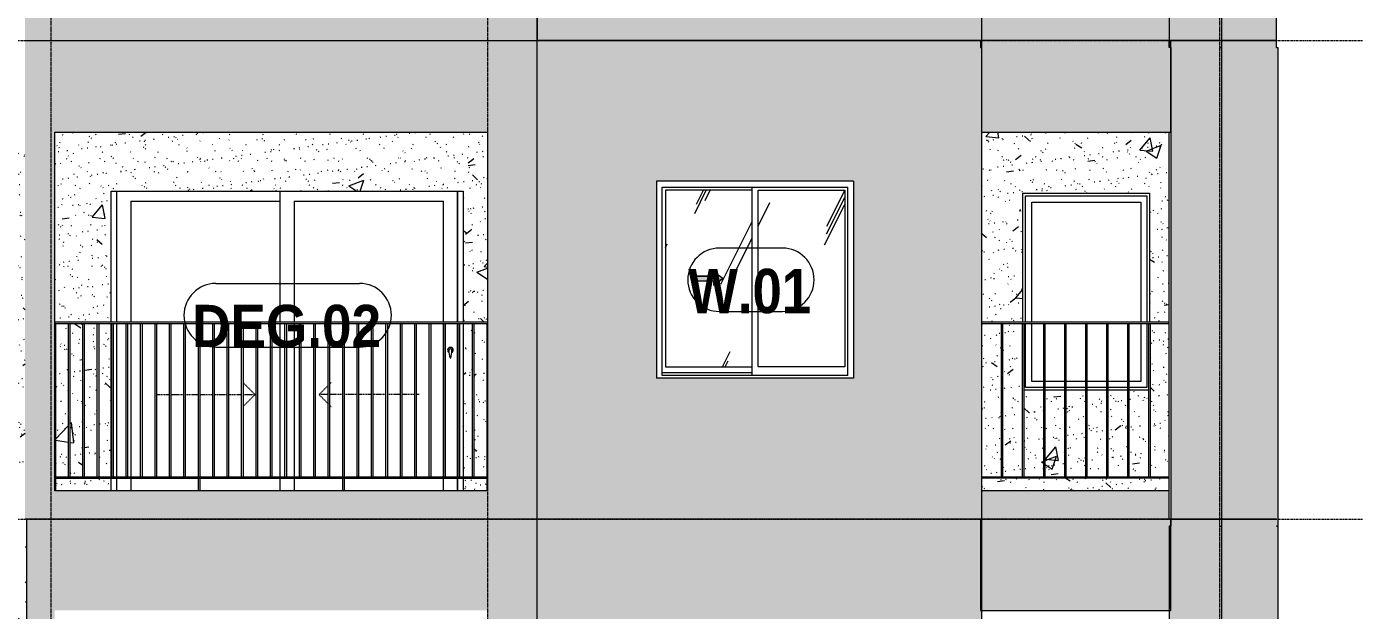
# Model space of a CAD drawing. Header units: millimetres. Extents: x 3451 to 201731, y -8641 to 35300.
# Drawn here: x 69762 to 79192, y 15150 to 19300 of the extents above; entities that cross this region are included whole.
import ezdxf

# ---------------------------------------------------------------- set-up
doc = ezdxf.new("R2010")
doc.units = ezdxf.units.MM
for name, pattern in [('1 NÉT CALL OUT', [6, 3, -3]), ('Centre', [31.75, 6.35, -4.7625, 15.875, -4.7625]), ('Dash', [6, 3, -3]), ('Grid Line', [22.225, 12.7, -3.175, 3.175, -3.175])]:
    doc.linetypes.add(name, pattern=pattern)
for name, color, linetype, lineweight in [('0-1', 7, 'Continuous', 5), ('A-DETL-GENF', 92, 'Continuous', 9), ('A-DETL-GENF-2', 92, '1 NÉT CALL OUT', 9), ('A-DOOR', 31, 'Continuous', 9), ('A-DOOR-FRAM', 31, 'Continuous', 9), ('A-DOOR-HDLN', 31, 'Dash', 18), ('A-DOOR-IDEN', 31, 'Continuous', 9), ('A-FLOR-HRAL', 11, 'Continuous', 9), ('A-FLOR-HRAL-1', 253, 'Continuous', 9), ('A-FLOR-LEVL-2', 51, 'Centre', 9), ('A-GLAZ', 151, 'Continuous', 9), ('A-GLAZ-1', 7, 'Continuous', 9), ('A-GLAZ-3', 7, '1 NÉT CALL OUT', 9), ('A-GLAZ-IDEN', 152, 'Continuous', 9), ('A-WALL', 113, 'Continuous', 9), ('A-WALL-PATT-2', 9, 'Continuous', 9), ('A-WALL-PATT-3', 111, 'Continuous', 5), ('A-WALL-PATT-4', 111, 'Continuous', 9), ('I-WALL', 2, 'Continuous', 9), ('I-WALL-1', 7, 'Continuous', 9), ('S-GRID-1', 1, 'Grid Line', 9)]:
    doc.layers.add(name, color=color, linetype=linetype, lineweight=lineweight)
doc.styles.add('Arial_B_1', font='arialbd.ttf', dxfattribs={"width": 0.9, "height": 300})
doc.styles.add('Arial_B_2', font='arialbd.ttf', dxfattribs={"width": 0.85, "height": 315})
pattern_1 = [(50, (49422.4, 14125), (1093.104, -95.634), [114.3, -1257.3]), (355, (49422.4, 14125), (-211.457, 1146.34), [91.44, -1005.84]), (100.451, (49513.5, 14117), (881.656, 1050.7), [97.14, -1068.54]), (46.184, (49422.4, 14429.8), (1626.475, -252.257), [171.45, -1885.95]), (96.636, (49558, 14408.8), (1424.42, 1484.565), [145.71, -1602.81]), (351.184, (49422.4, 14429.8), (1424.43, 1484.55), [137.16, -1508.76]), (21, (49574.8, 14353.6), (909.686, -613.59), [114.3, -1257.3]), (326, (49574.8, 14353.6), (370.812, 1105.13), [91.44, -1005.84]), (71.451, (49650.6, 14302.5), (1280.503, 491.528), [97.14, -1068.54]), (37.5, (49422.43, 14125), (18.5313, 507.3303), [50.292, -943.356, 50.292, -970.788, -1009.65]), (37.5, (49422.43, 14125), (18.5313, 507.3303), [-2014.728, 50.292, -959.358]), (7.5, (49422.43, 14125), (400.918, 601.084), [50.292, -531.876, 50.292, -920.496, -384.81]), (7.5, (49422.43, 14125), (400.918, 601.084), [-1552.956, 50.292, -334.518]), (327.5, (49082.58, 14125), (813.545, -34.3737), [50.292, -330.708, 50.292, -1138.428, -1577.34]), (327.5, (49082.58, 14125), (813.545, -34.3737), [-1569.72, 50.292, -1527.048]), (317.5, (48930.2, 14125), (888.775, 152.56), [50.292, -445.008, 50.292, -739.14, -1120.14]), (317.5, (48930.2, 14125), (888.775, 152.56), [-1284.732, 50.292, -1069.848])]
pattern_2 = [(37.5, (49422.43, 14125), (-4.79953, 146.8239), [5.029, -110.795, 5.029, -124.511, -123.825]), (37.5, (49422.43, 14125), (-4.79953, 146.8239), [-245.364, 5.029, -118.796]), (7.5, (49422.43, 14125), (134.8574, 215.0472), [5.029, -57.455, 5.029, -99.365, -40.005]), (7.5, (49422.43, 14125), (134.8574, 215.0472), [-166.878, 5.029, -34.976]), (327.5, (49328.7, 14125), (237.29776, 0.4316), [5.029, -33.071, 5.029, -132.131, -179.07]), (327.5, (49328.7, 14125), (237.29776, 0.4316), [-175.26, 5.029, -174.041]), (317.5, (49328.7, 14125), (229.067, 66.8792), [5.029, -14.021, 5.029, -84.887, -102.87]), (317.5, (49328.7, 14125), (229.067, 66.8792), [-108.966, 5.029, -97.841])]
pattern_3 = [(63.435, (51212.7, 14229.33), (-0.001, 1524.001), [532.46, -2875.3]), (63.435, (49688.7, 14229.33), (-0.001, 1524.001), [532.46, -2875.304]), (63.435, (51942.24, 14523.8), (-0.001, 1524.001), [532.46, -2875.3]), (63.435, (50418.24, 14523.8), (-0.001, 1524.001), [532.46, -2875.3]), (63.435, (51831.8, 14419.83), (-0.001, 1524.001), [532.46, -2875.3]), (63.435, (50307.8, 14419.83), (-0.001, 1524.001), [532.46, -2875.3]), (63.435, (51719.26, 15015.1), (-0.001, 1524.001), [258.8, -3148.965]), (63.435, (50195.26, 15015.1), (-0.001, 1524.001), [258.8, -3148.965]), (63.435, (51645.65, 14922.95), (-0.001, 1524.001), [532.46, -2875.3]), (63.435, (50121.65, 14922.95), (-0.001, 1524.001), [532.46, -2875.304]), (63.435, (51658.64, 14989.1), (-0.001, 1524.001), [532.46, -2875.3]), (63.435, (50134.64, 14989.1), (-0.001, 1524.001), [532.46, -2875.304]), (63.435, (51043.8, 14698.94), (-0.001, 1524.001), [532.46, -2875.3]), (63.435, (49519.8, 14698.94), (-0.001, 1524.001), [532.46, -2875.304]), (63.435, (51056.8, 14776.9), (-0.001, 1524.001), [532.46, -2875.3]), (63.435, (49532.8, 14776.9), (-0.001, 1524.001), [532.46, -2875.304]), (63.435, (51060.3, 14833.1), (-0.001, 1524.001), [532.46, -2875.3]), (63.435, (49536.3, 14833.1), (-0.001, 1524.001), [532.46, -2875.304])]

# ---------------------------------------------------------------- blocks, each defined once
blk = doc.blocks.new('NCV_TKTC_TANG 3 - 4_rvt-1-TKCS_MẶT CẮT C')
at = {"layer": 'A-WALL-PATT-2'}
h = blk.add_hatch(dxfattribs=at)
h.set_pattern_fill('FP_4', color=256, style=0, pattern_type=2)
h.set_pattern_definition(pattern_1)
h.paths.add_polyline_path([(69761.9, 12350), (69761.9, 12550), (69759, 12550), (69759, 12690), (68644, 12690), (68644, 12594), (69751.9, 12594), (69751.9, 12350)])
h.paths.add_polyline_path([(69431.5, 12700), (69534, 12700), (69534, 13315), (69431.5, 13315), (69431.5, 12700.1)])
h.paths.add_polyline_path([(69084, 12700), (69084, 13315), (68981.5, 13315), (68981.5, 12700), (69024.5, 12700)])
h.paths.add_polyline_path([(69421.5, 12700), (69421.5, 13315), (69319, 13315), (69319, 12700)])
h.paths.add_polyline_path([(68971.5, 12700), (68971.5, 13315), (68869, 13315), (68869, 12700)])
h.paths.add_polyline_path([(69309, 12700), (69309, 13315), (69206.5, 13315), (69206.5, 12700)])
h.paths.add_polyline_path([(69758, 12700), (69759, 12700), (69759, 13790), (69656.5, 13790), (69656.5, 12700)])
h.paths.add_polyline_path([(69544, 12700), (69646.5, 12700), (69646.5, 13790), (69637, 13790), (69637, 13315), (69544, 13315), (69544, 12945.8)])
h.paths.add_polyline_path([(69196.5, 12700), (69196.5, 13315), (69094, 13315), (69094, 12700)])
h.paths.add_polyline_path([(68859, 12700), (68859, 13315), (68756.5, 13315), (68756.5, 12700)])
h.paths.add_polyline_path([(68746.5, 12700), (68746.5, 13315), (68737, 13315), (68737, 13790), (68644, 13790), (68644, 12700)])
h.paths.add_polyline_path([(68634.9, 13790), (68639, 13790), (68639, 13800), (68737, 13800), (68737, 14715), (69637, 14715), (69637, 13800), (69761.9, 13800), (69761.9, 15600), (69751.9, 15600), (69751.9, 15150), (68634.9, 15150), (68634.9, 14800)])
h = blk.add_hatch(dxfattribs=at)
h.set_pattern_fill('FP_5', color=256, style=0, pattern_type=2)
h.set_pattern_definition(pattern_2)
h.paths.add_polyline_path([(69761.9, 12350), (69761.9, 12550), (69759, 12550), (69759, 12690), (68644, 12690), (68644, 12594), (69751.9, 12594), (69751.9, 12350)])
h.paths.add_polyline_path([(69431.5, 12700), (69534, 12700), (69534, 13315), (69431.5, 13315), (69431.5, 12700.1)])
h.paths.add_polyline_path([(69084, 12700), (69084, 13315), (68981.5, 13315), (68981.5, 12700), (69024.5, 12700)])
h.paths.add_polyline_path([(69421.5, 12700), (69421.5, 13315), (69319, 13315), (69319, 12700)])
h.paths.add_polyline_path([(68971.5, 12700), (68971.5, 13315), (68869, 13315), (68869, 12700)])
h.paths.add_polyline_path([(69309, 12700), (69309, 13315), (69206.5, 13315), (69206.5, 12700)])
h.paths.add_polyline_path([(69758, 12700), (69759, 12700), (69759, 13790), (69656.5, 13790), (69656.5, 12700)])
h.paths.add_polyline_path([(69544, 12700), (69646.5, 12700), (69646.5, 13790), (69637, 13790), (69637, 13315), (69544, 13315), (69544, 12945.8)])
h.paths.add_polyline_path([(69196.5, 12700), (69196.5, 13315), (69094, 13315), (69094, 12700)])
h.paths.add_polyline_path([(68859, 12700), (68859, 13315), (68756.5, 13315), (68756.5, 12700)])
h.paths.add_polyline_path([(68746.5, 12700), (68746.5, 13315), (68737, 13315), (68737, 13790), (68644, 13790), (68644, 12700)])
h.paths.add_polyline_path([(68634.9, 13790), (68639, 13790), (68639, 13800), (68737, 13800), (68737, 14715), (69637, 14715), (69637, 13800), (69761.9, 13800), (69761.9, 15600), (69751.9, 15600), (69751.9, 15150), (68634.9, 15150), (68634.9, 14800)])
at = {"layer": 'I-WALL-1'}
blk.add_line((69761.9, 15600), (69751.9, 15600), dxfattribs=at)
blk = doc.blocks.new('M_Fixed - 900 x 1400-V13-TKCS_MẶT CẮT C')
at = {"layer": 'A-GLAZ-1'}
for p, q in [((76855.9, 7896), (77717.9, 7896)), ((76855.9, 7000), (76855.9, 7896)), ((76899.9, 7852), (77673.9, 7852)), ((76899.9, 7000), (76899.9, 7852)), ((77673.9, 7852), (77673.9, 7000)), ((77717.9, 7896), (77717.9, 7000)), ((76855.9, 6534), (76855.9, 6990)), ((76899.9, 6578), (76899.9, 6990)), ((77673.9, 6990), (77673.9, 6578)), ((77717.9, 6990), (77717.9, 6534)), ((76985.1, 6534), (76855.9, 6534)), ((76985.1, 6578), (76899.9, 6578)), ((77134.7, 6578), (76995.1, 6578)), ((77134.7, 6534), (76995.1, 6534)), ((77284.2, 6578), (77144.7, 6578)), ((77284.2, 6534), (77144.7, 6534)), ((77433.8, 6578), (77294.2, 6578)), ((77433.8, 6534), (77294.2, 6534)), ((77583.3, 6578), (77443.8, 6578)), ((77583.3, 6534), (77443.8, 6534)), ((77673.9, 6578), (77593.3, 6578)), ((77717.9, 6534), (77593.3, 6534))]:
    blk.add_line(p, q, dxfattribs=at)
blk = doc.blocks.new('Railing - 10mm-901206-TKCS_MẶT CẮT C')
at = {"layer": 'A-FLOR-HRAL-1'}
for p, q in [((68746.5, 5900), (68746.5, 6990)), ((68756.5, 5900), (68756.5, 6990))]:
    blk.add_line(p, q, dxfattribs=at)
blk = doc.blocks.new('Railing - Railing-951903-TKCS_MẶT CẮT C')
at = {"layer": 'A-FLOR-HRAL-1'}
for p, q in [((76546.9, 16100), (77876.9, 16100)), ((77876.9, 16090), (76546.9, 16090))]:
    blk.add_line(p, q, dxfattribs=at)
for p in [(7939.6, 10200), (8089.1, 10200), (8238.7, 10200), (8388.2, 10200), (8537.7, 10200), (8687.3, 10200), (8836.8, 10200), (8986.4, 10200)]:
    blk.add_blockref('Railing - 10mm-901206-TKCS_MẶT CẮT C', p)
blk = doc.blocks.new('Top Rail Type - Top Rail_Internal_-951904-TKCS_MẶT CẮT C')
at = {"layer": 'A-FLOR-HRAL-1'}
for p, q in [((77876.9, 17200), (76546.9, 17200)), ((76546.9, 17190), (77876.9, 17190))]:
    blk.add_line(p, q, dxfattribs=at)
blk = doc.blocks.new('NCV_TKTC_TANG 5_rvt-1-TKCS_MẶT CẮT C')
at = {"layer": 'A-WALL-PATT-2'}
h = blk.add_hatch(dxfattribs=at)
h.set_pattern_fill('FP_4', color=256, style=0, pattern_type=2)
h.set_pattern_definition(pattern_1)
h.paths.add_polyline_path([(69761.9, 15750), (69761.9, 15800), (69751.9, 15799.4), (69751.9, 15750)])
h.paths.add_polyline_path([(68867.6, 15994), (69751.9, 15994), (69751.9, 16090), (68644, 16090), (68644, 15994)])
h.paths.add_polyline_path([(69196.5, 16100), (69196.5, 16715), (69094, 16715), (69094, 16100)])
h.paths.add_polyline_path([(69206.5, 16100), (69309, 16100), (69309, 16715), (69206.5, 16715), (69206.5, 16299.3)])
h.paths.add_polyline_path([(69319, 16100), (69421.5, 16100), (69421.5, 16715), (69319, 16715), (69319, 16199.7)])
h.paths.add_polyline_path([(69431.5, 16100), (69534, 16100), (69534, 16715), (69431.5, 16715), (69431.5, 16100.1)])
h.paths.add_polyline_path([(68971.5, 16100), (68971.5, 16715), (68869, 16715), (68869, 16100)])
h.paths.add_polyline_path([(68859, 16100), (68859, 16715), (68756.5, 16715), (68756.5, 16100)])
h.paths.add_polyline_path([(68746.5, 16100), (68746.5, 16715), (68737, 16715), (68737, 17190), (68644, 17190), (68644, 16100)])
h.paths.add_polyline_path([(68994.8, 16100), (69084, 16100), (69084, 16715), (68981.5, 16715), (68981.5, 16100)])
h.paths.add_polyline_path([(69751.9, 16100), (69751.9, 17190), (69656.5, 17190), (69656.5, 16100)])
h.paths.add_polyline_path([(69646.5, 16100), (69646.5, 17190), (69637, 17190), (69637, 16715), (69544, 16715), (69544, 16100)])
h.paths.add_polyline_path([(68639, 17190), (68639, 17200), (68737, 17200), (68737, 18115), (69637, 18115), (69637, 17200), (69751.9, 17200), (69751.9, 18550), (68634.9, 18550), (68634.9, 17190)])
h = blk.add_hatch(dxfattribs=at)
h.set_pattern_fill('FP_5', color=256, style=0, pattern_type=2)
h.set_pattern_definition(pattern_2)
h.paths.add_polyline_path([(69761.9, 15750), (69761.9, 15800), (69751.9, 15799.4), (69751.9, 15750)])
h.paths.add_polyline_path([(68867.6, 15994), (69751.9, 15994), (69751.9, 16090), (68644, 16090), (68644, 15994)])
h.paths.add_polyline_path([(69196.5, 16100), (69196.5, 16715), (69094, 16715), (69094, 16100)])
h.paths.add_polyline_path([(69206.5, 16100), (69309, 16100), (69309, 16715), (69206.5, 16715), (69206.5, 16299.3)])
h.paths.add_polyline_path([(69319, 16100), (69421.5, 16100), (69421.5, 16715), (69319, 16715), (69319, 16199.7)])
h.paths.add_polyline_path([(69431.5, 16100), (69534, 16100), (69534, 16715), (69431.5, 16715), (69431.5, 16100.1)])
h.paths.add_polyline_path([(68971.5, 16100), (68971.5, 16715), (68869, 16715), (68869, 16100)])
h.paths.add_polyline_path([(68859, 16100), (68859, 16715), (68756.5, 16715), (68756.5, 16100)])
h.paths.add_polyline_path([(68746.5, 16100), (68746.5, 16715), (68737, 16715), (68737, 17190), (68644, 17190), (68644, 16100)])
h.paths.add_polyline_path([(68994.8, 16100), (69084, 16100), (69084, 16715), (68981.5, 16715), (68981.5, 16100)])
h.paths.add_polyline_path([(69751.9, 16100), (69751.9, 17190), (69656.5, 17190), (69656.5, 16100)])
h.paths.add_polyline_path([(69646.5, 16100), (69646.5, 17190), (69637, 17190), (69637, 16715), (69544, 16715), (69544, 16100)])
h.paths.add_polyline_path([(68639, 17190), (68639, 17200), (68737, 17200), (68737, 18115), (69637, 18115), (69637, 17200), (69751.9, 17200), (69751.9, 18550), (68634.9, 18550), (68634.9, 17190)])
h = blk.add_hatch(dxfattribs=at)
h.set_pattern_fill('FP_4', color=256, style=0, pattern_type=2)
h.set_pattern_definition(pattern_1)
h.paths.add_polyline_path([(70361.9, 16000), (70361.9, 16090), (69966.9, 16090), (69966.9, 16000), (70310.7, 16000)])
h.paths.add_polyline_path([(73031.9, 16000), (73031.9, 16090), (72861.9, 16090), (72861.9, 16000), (72883, 16000)])
h.paths.add_polyline_path([(73031.9, 16100), (73031.9, 17190), (72939.4, 17190), (72939.4, 16100)])
h.paths.add_polyline_path([(70274.4, 16100), (70361.9, 16100), (70361.9, 17190), (70274.4, 17190), (70274.4, 16312.5)])
h.paths.add_polyline_path([(72883, 16100), (72929.4, 16100), (72929.4, 17190), (72861.9, 17190), (72861.9, 16100)])
h.paths.add_polyline_path([(70069.4, 16100), (70161.9, 16100), (70161.9, 17190), (70069.4, 17190), (70069.4, 16107.5)])
h.paths.add_polyline_path([(70264.4, 16100), (70264.4, 17190), (70171.9, 17190), (70171.9, 16100)])
h.paths.add_polyline_path([(69966.9, 16100), (70059.4, 16100), (70059.4, 17190), (69966.9, 17190), (69966.9, 16542.9)])
h.paths.add_polyline_path([(69961.9, 17200), (70361.9, 17200), (70361.9, 18130), (72861.9, 18130), (72861.9, 17200), (73035.3, 17200), (73035.3, 18550), (69961.9, 18550), (69961.9, 17741.9)])
h = blk.add_hatch(dxfattribs=at)
h.set_pattern_fill('FP_5', color=256, style=0, pattern_type=2)
h.set_pattern_definition(pattern_2)
h.paths.add_polyline_path([(70361.9, 16000), (70361.9, 16090), (69966.9, 16090), (69966.9, 16000), (70310.7, 16000)])
h.paths.add_polyline_path([(73031.9, 16000), (73031.9, 16090), (72861.9, 16090), (72861.9, 16000), (72883, 16000)])
h.paths.add_polyline_path([(73031.9, 16100), (73031.9, 17190), (72939.4, 17190), (72939.4, 16100)])
h.paths.add_polyline_path([(70274.4, 16100), (70361.9, 16100), (70361.9, 17190), (70274.4, 17190), (70274.4, 16312.5)])
h.paths.add_polyline_path([(72883, 16100), (72929.4, 16100), (72929.4, 17190), (72861.9, 17190), (72861.9, 16100)])
h.paths.add_polyline_path([(70069.4, 16100), (70161.9, 16100), (70161.9, 17190), (70069.4, 17190), (70069.4, 16107.5)])
h.paths.add_polyline_path([(70264.4, 16100), (70264.4, 17190), (70171.9, 17190), (70171.9, 16100)])
h.paths.add_polyline_path([(69966.9, 16100), (70059.4, 16100), (70059.4, 17190), (69966.9, 17190), (69966.9, 16542.9)])
h.paths.add_polyline_path([(69961.9, 17200), (70361.9, 17200), (70361.9, 18130), (72861.9, 18130), (72861.9, 17200), (73035.3, 17200), (73035.3, 18550), (69961.9, 18550), (69961.9, 17741.9)])
h = blk.add_hatch(dxfattribs=at)
h.set_pattern_fill('FP_4', color=256, style=0, pattern_type=2)
h.set_pattern_definition(pattern_1)
h.paths.add_polyline_path([(77696.6, 16000), (77876.9, 16001), (77876.9, 16090), (76546.9, 16090), (76546.9, 16000), (76741.5, 16000)])
h.paths.add_polyline_path([(77134.7, 16100), (77134.7, 16715), (76995.1, 16715), (76995.1, 16100)])
h.paths.add_polyline_path([(77144.7, 16100), (77284.2, 16100), (77284.2, 16715), (77144.7, 16715), (77144.7, 16459)])
h.paths.add_polyline_path([(77294.2, 16100), (77433.8, 16100), (77433.8, 16715), (77294.2, 16715), (77294.2, 16334.7)])
h.paths.add_polyline_path([(77443.8, 16100), (77583.3, 16100), (77583.3, 16715), (77443.8, 16715), (77443.8, 16210.3)])
h.paths.add_polyline_path([(76985.1, 16100), (76985.1, 16715), (76845.6, 16715), (76845.6, 16100)])
h.paths.add_polyline_path([(77593.3, 16100), (77732.9, 16100), (77732.9, 16715), (77593.3, 16715), (77593.3, 16542.9)])
h.paths.add_polyline_path([(77742.9, 16100), (77876.9, 16100), (77876.9, 17190), (77742.9, 17190), (77742.9, 16542.9)])
h.paths.add_polyline_path([(76835.6, 16100), (76835.6, 17190), (76696.1, 17190), (76696.1, 16100), (76741.5, 16100)])
h.paths.add_polyline_path([(76578.9, 16100), (76686.1, 16100), (76686.1, 17190), (76546.9, 17190), (76546.9, 16100)])
h.paths.add_polyline_path([(76836.9, 17200), (76836.9, 18115), (77736.9, 18115), (77736.9, 17200), (77876.9, 17200), (77876.9, 18550), (76546.9, 18550), (76546.9, 17200), (76741.5, 17200)])
h = blk.add_hatch(dxfattribs=at)
h.set_pattern_fill('FP_5', color=256, style=0, pattern_type=2)
h.set_pattern_definition(pattern_2)
h.paths.add_polyline_path([(77696.6, 16000), (77876.9, 16001), (77876.9, 16090), (76546.9, 16090), (76546.9, 16000), (76741.5, 16000)])
h.paths.add_polyline_path([(77134.7, 16100), (77134.7, 16715), (76995.1, 16715), (76995.1, 16100)])
h.paths.add_polyline_path([(77144.7, 16100), (77284.2, 16100), (77284.2, 16715), (77144.7, 16715), (77144.7, 16459)])
h.paths.add_polyline_path([(77294.2, 16100), (77433.8, 16100), (77433.8, 16715), (77294.2, 16715), (77294.2, 16334.7)])
h.paths.add_polyline_path([(77443.8, 16100), (77583.3, 16100), (77583.3, 16715), (77443.8, 16715), (77443.8, 16210.3)])
h.paths.add_polyline_path([(76985.1, 16100), (76985.1, 16715), (76845.6, 16715), (76845.6, 16100)])
h.paths.add_polyline_path([(77593.3, 16100), (77732.9, 16100), (77732.9, 16715), (77593.3, 16715), (77593.3, 16542.9)])
h.paths.add_polyline_path([(77742.9, 16100), (77876.9, 16100), (77876.9, 17190), (77742.9, 17190), (77742.9, 16542.9)])
h.paths.add_polyline_path([(76835.6, 16100), (76835.6, 17190), (76696.1, 17190), (76696.1, 16100), (76741.5, 16100)])
h.paths.add_polyline_path([(76578.9, 16100), (76686.1, 16100), (76686.1, 17190), (76546.9, 17190), (76546.9, 16100)])
h.paths.add_polyline_path([(76836.9, 17200), (76836.9, 18115), (77736.9, 18115), (77736.9, 17200), (77876.9, 17200), (77876.9, 18550), (76546.9, 18550), (76546.9, 17200), (76741.5, 17200)])
at = {"layer": 'I-WALL-1'}
for p, q in [((70361.9, 17200), (70361.9, 18130)), ((70361.9, 18130), (72861.9, 18130)), ((72861.9, 18130), (72861.9, 17200)), ((76836.9, 17200), (76836.9, 18115)), ((76836.9, 18115), (77736.9, 18115)), ((77736.9, 18115), (77736.9, 17200)), ((70361.9, 16100), (70361.9, 17190)), ((72861.9, 17190), (72861.9, 16100)), ((76985.1, 16715), (76845.6, 16715)), ((77134.7, 16715), (76995.1, 16715)), ((77284.2, 16715), (77144.7, 16715)), ((77433.8, 16715), (77294.2, 16715)), ((77583.3, 16715), (77443.8, 16715)), ((77732.9, 16715), (77593.3, 16715)), ((70361.9, 16000), (70361.9, 16090)), ((72861.9, 16090), (72861.9, 16000))]:
    blk.add_line(p, q, dxfattribs=at)
at = {"layer": 'A-FLOR-HRAL'}
for name in ['Top Rail Type - Top Rail_Internal_-951904-TKCS_MẶT CẮT C', 'Railing - Railing-951903-TKCS_MẶT CẮT C']:
    blk.add_blockref(name, (0, 0), dxfattribs=at)
at = {"layer": 'A-GLAZ'}
blk.add_blockref('M_Fixed - 900 x 1400-V13-TKCS_MẶT CẮT C', (0, 10200), dxfattribs=at)
blk = doc.blocks.new('1_FAMILY RVT - W01-WxH 1400x1400xmm-V166-TKCS_MẶT CẮT C')
at = {"layer": 'A-DETL-GENF-2'}
blk.add_hatch(color=256, dxfattribs=at).paths.add_polyline_path([(74639.8, 17462.1), (74707.5, 17509.5), (74639.8, 17557), (74639.8, 17526.5), (74504.3, 17526.5), (74504.3, 17492.6), (74639.8, 17492.6)])
at = {"layer": 'A-GLAZ'}
h = blk.add_hatch(dxfattribs=at)
h.set_pattern_fill('FP_2', color=256, style=0, pattern_type=2)
h.set_pattern_definition(pattern_3)
h.paths.add_polyline_path([(74913.1, 16882.6), (74913.1, 18136.5), (74298.8, 18136.5), (74298.8, 16882.6)])
h.paths.add_polyline_path([(74639.8, 17462.1), (74639.8, 17492.6), (74504.3, 17492.6), (74504.3, 17526.5), (74639.8, 17526.5), (74639.8, 17557), (74707.5, 17509.5), (74683.4, 17492.6)])
h = blk.add_hatch(dxfattribs=at)
h.set_pattern_fill('FP_2', color=256, style=0, pattern_type=2)
h.set_pattern_definition(pattern_3)
h.paths.add_polyline_path([(75571.8, 16882.6), (75571.8, 18136.5), (74957.5, 18136.5), (74957.5, 16882.6), (75455.3, 16882.6)])
at = {"layer": 'A-DETL-GENF'}
for p, q in [((74639.8, 17557), (74639.8, 17526.5)), ((74707.5, 17509.5), (74639.8, 17557)), ((74707.5, 17509.5), (74639.8, 17557)), ((74639.8, 17557), (74639.8, 17526.5)), ((74504.3, 17526.5), (74504.3, 17492.6)), ((74504.3, 17526.5), (74639.8, 17526.5)), ((74639.8, 17526.5), (74504.3, 17526.5)), ((74504.3, 17526.5), (74504.3, 17492.6)), ((74504.3, 17492.6), (74639.8, 17492.6)), ((74504.3, 17492.6), (74639.8, 17492.6)), ((74707.5, 17509.5), (74639.8, 17462.1)), ((74639.8, 17462.1), (74707.5, 17509.5)), ((74639.8, 17492.6), (74639.8, 17462.1)), ((74639.8, 17492.6), (74639.8, 17462.1))]:
    blk.add_line(p, q, dxfattribs=at)
at = {"layer": 'A-GLAZ'}
for p, q in [((75635.3, 18200), (74235.3, 18200)), ((74235.3, 18200), (74235.3, 16800)), ((75635.3, 18200), (75635.3, 16800)), ((74276.2, 18159.1), (75594.4, 18159.1)), ((74276.2, 16819), (74276.2, 18159.1)), ((74298.8, 18136.5), (74298.8, 16882.6)), ((74913.1, 18136.5), (74298.8, 18136.5)), ((74913.1, 18159.1), (74913.1, 16819)), ((74957.5, 16882.6), (74957.5, 18136.5)), ((74957.5, 18136.5), (75571.8, 18136.5)), ((75571.8, 18136.5), (75571.8, 16882.6)), ((75594.4, 16819), (75594.4, 18159.1)), ((74298.8, 16882.6), (74913.1, 16882.6)), ((75571.8, 16882.6), (74957.5, 16882.6)), ((75635.3, 16800), (74235.3, 16800)), ((74913.1, 16838.1), (74276.2, 16838.1)), ((74913.1, 16838.1), (74276.2, 16838.1)), ((75594.4, 16819), (74276.2, 16819))]:
    blk.add_line(p, q, dxfattribs=at)
blk = doc.blocks.new('Railing - 10mm-1251313-TKCS_MẶT CẮT C')
at = {"layer": 'A-FLOR-HRAL'}
for p, q in [((61811, 5900), (61811, 6990)), ((61821, 6990), (61821, 5900))]:
    blk.add_line(p, q, dxfattribs=at)
blk = doc.blocks.new('Railing - 50 x 10mm-1251315-TKCS_MẶT CẮT C')
at = {"layer": 'A-FLOR-HRAL'}
for p, q in [((62758.1, 6990), (62748.1, 6990)), ((62748.1, 5800), (62748.1, 6990)), ((62758.1, 6990), (62758.1, 5800))]:
    blk.add_line(p, q, dxfattribs=at)
blk = doc.blocks.new('Railing - 50 x 10mm-1251311-TKCS_MẶT CẮT C')
at = {"layer": 'A-FLOR-HRAL'}
for q in [(61711.9, 6990), (61716.9, 5800)]:
    blk.add_line((61716.9, 6990), q, dxfattribs=at)
blk = doc.blocks.new('Railing - 50 x 10mm-V184-TKCS_MẶT CẮT C')
at = {"layer": 'A-FLOR-HRAL'}
for p in [(73035.3, 17190), (73031.9, 15999.8)]:
    blk.add_line(p, (73031.9, 17190), dxfattribs=at)
blk = doc.blocks.new('Railing - Railing-3368808-TKCS_MẶT CẮT C')
at = {"layer": 'A-FLOR-HRAL'}
for p, q in [((69961.9, 16100), (73035.3, 16100)), ((69961.9, 16090), (73035.3, 16090))]:
    blk.add_line(p, q, dxfattribs=at)
for name, p in [('Railing - 50 x 10mm-1251311-TKCS_MẶT CẮT C', (8250, 10200)), ('Railing - 10mm-1251313-TKCS_MẶT CẮT C', (8248.4, 10200)), ('Railing - 10mm-1251313-TKCS_MẶT CẮT C', (8350.9, 10200)), ('Railing - 10mm-1251313-TKCS_MẶT CẮT C', (8453.4, 10200)), ('Railing - 10mm-1251313-TKCS_MẶT CẮT C', (8555.9, 10200)), ('Railing - 10mm-1251313-TKCS_MẶT CẮT C', (8658.4, 10200)), ('Railing - 10mm-1251313-TKCS_MẶT CẮT C', (8760.9, 10200)), ('Railing - 10mm-1251313-TKCS_MẶT CẮT C', (8863.4, 10200)), ('Railing - 10mm-1251313-TKCS_MẶT CẮT C', (8965.9, 10200)), ('Railing - 10mm-1251313-TKCS_MẶT CẮT C', (9068.4, 10200)), ('Railing - 50 x 10mm-1251315-TKCS_MẶT CẮT C', (8233.9, 10200)), ('Railing - 10mm-1251313-TKCS_MẶT CẮT C', (9273.4, 10200)), ('Railing - 10mm-1251313-TKCS_MẶT CẮT C', (9375.9, 10200)), ('Railing - 10mm-1251313-TKCS_MẶT CẮT C', (9478.4, 10200)), ('Railing - 10mm-1251313-TKCS_MẶT CẮT C', (9580.9, 10200)), ('Railing - 10mm-1251313-TKCS_MẶT CẮT C', (9683.4, 10200)), ('Railing - 10mm-1251313-TKCS_MẶT CẮT C', (9785.9, 10200)), ('Railing - 10mm-1251313-TKCS_MẶT CẮT C', (9888.4, 10200)), ('Railing - 10mm-1251313-TKCS_MẶT CẮT C', (9990.9, 10200)), ('Railing - 10mm-1251313-TKCS_MẶT CẮT C', (10093.4, 10200)), ('Railing - 50 x 10mm-1251315-TKCS_MẶT CẮT C', (9258.8, 10200)), ('Railing - 10mm-1251313-TKCS_MẶT CẮT C', (10298.4, 10200)), ('Railing - 10mm-1251313-TKCS_MẶT CẮT C', (10400.9, 10200)), ('Railing - 10mm-1251313-TKCS_MẶT CẮT C', (10503.3, 10200)), ('Railing - 10mm-1251313-TKCS_MẶT CẮT C', (10605.8, 10200)), ('Railing - 10mm-1251313-TKCS_MẶT CẮT C', (10708.3, 10200)), ('Railing - 10mm-1251313-TKCS_MẶT CẮT C', (10810.8, 10200)), ('Railing - 10mm-1251313-TKCS_MẶT CẮT C', (10913.3, 10200)), ('Railing - 10mm-1251313-TKCS_MẶT CẮT C', (11015.8, 10200)), ('Railing - 10mm-1251313-TKCS_MẶT CẮT C', (11118.3, 10200)), ('Railing - 50 x 10mm-V184-TKCS_MẶT CẮT C', (0, 0))]:
    blk.add_blockref(name, p)
blk = doc.blocks.new('Top Rail Type - Top Rail_Internal_-3368809-TKCS_MẶT CẮT C')
at = {"layer": 'A-FLOR-HRAL'}
for p, q in [((73035.3, 17200), (69961.9, 17200)), ((69961.9, 17190), (73035.3, 17190))]:
    blk.add_line(p, q, dxfattribs=at)
blk = doc.blocks.new('DEG_02-DEG_03 - DEG_02-2500x2400mm-CỬA ĐI 02 CÁNH TRƯỢT-V185-TKCS_MẶT CẮT C')
at = {"layer": 'A-DOOR'}
for p, q in [((71561.9, 17200), (71561.9, 18130)), ((72821.9, 18130), (72821.9, 17200)), ((70501.9, 18060), (70501.9, 17200)), ((70501.9, 18060), (71561.9, 18060)), ((71661.9, 18060), (71661.9, 17200)), ((71661.9, 18060), (72721.9, 18060)), ((72721.9, 17200), (72721.9, 18060)), ((70501.9, 17190), (70501.9, 16100)), ((71561.9, 16100), (71561.9, 17190)), ((71661.9, 17190), (71661.9, 16100)), ((72721.9, 16100), (72721.9, 17190)), ((72821.9, 17190), (72821.9, 16100)), ((70501.9, 16090), (70501.9, 16000)), ((71561.9, 16000), (71561.9, 16090)), ((71661.9, 16090), (71661.9, 16000)), ((72721.9, 16000), (72721.9, 16090)), ((72821.9, 16090), (72821.9, 16000))]:
    blk.add_line(p, q, dxfattribs=at)
at = {"layer": 'A-DOOR', "flags": 128}
blk.add_lwpolyline([(72773.4, 17008.7), (72773.4, 17008.7), (72773.4, 17008.7), (72773.4, 17008.7), (72773.4, 17008.7), (72773.3, 17008.7), (72773.3, 17008.7), (72773.3, 17008.7), (72773.3, 17008.7), (72773.3, 17008.7), (72773.2, 17008.7), (72773.2, 17008.7), (72773.2, 17008.7), (72773.2, 17008.7), (72773.1, 17008.7), (72773.1, 17008.7), (72773.1, 17008.7), (72773, 17008.7), (72773, 17008.7), (72772.9, 17008.7), (72772.9, 17008.7), (72772.8, 17008.7), (72772.8, 17008.7), (72772.7, 17008.7), (72772.7, 17008.7), (72772.6, 17008.7), (72772.6, 17008.7), (72772.5, 17008.7), (72772.5, 17008.7), (72772.4, 17008.7), (72772.4, 17008.7), (72772.3, 17008.7), (72772.3, 17008.7), (72772.2, 17008.7), (72772.1, 17008.7), (72772.1, 17008.7), (72772, 17008.7), (72772, 17008.7), (72771.9, 17008.7), (72771.8, 17008.7), (72771.8, 17008.7), (72771.7, 17008.7), (72771.7, 17008.7), (72771.6, 17008.7), (72771.5, 17008.7), (72771.5, 17008.7), (72771.4, 17008.7), (72771.4, 17008.7), (72771.3, 17008.7), (72771.3, 17008.7), (72771.2, 17008.7), (72771.2, 17008.7), (72771.1, 17008.7), (72771.1, 17008.7), (72771, 17008.7), (72771, 17008.7), (72770.9, 17008.7), (72770.9, 17008.7), (72770.8, 17008.7), (72770.8, 17008.7), (72770.7, 17008.7), (72770.7, 17008.7), (72770.7, 17008.7), (72770.6, 17008.7), (72770.6, 17008.7), (72770.6, 17008.7), (72770.5, 17008.7), (72770.5, 17008.7), (72770.5, 17008.7), (72770.5, 17008.7), (72770.5, 17008.7), (72770.4, 17008.7), (72770.4, 17008.7), (72770.4, 17008.7), (72770.4, 17008.7), (72770.4, 17008.7), (72770.4, 17008.7)], dxfattribs=at)
at = {"layer": 'A-DOOR'}
for centre, radius, start, end in [((72771.9, 17000), 20, 0, 180), ((72771.9, 17000), 20, 180, 240), ((72770.4, 16999.2), 9.45, 90, 180), ((72925.7, 16999.2), 164.8, 180, 199.13397), ((72773.4, 16999.2), 9.45, 0, 90), ((72618.1, 16999.2), 164.8, 340.86603, 0), ((72771.9, 17000), 20, 300, 0), ((72772.3, 16946), 2.34, 199.13397, 261.03098), ((72771.5, 16946), 2.34, 278.96902, 340.86603)]:
    blk.add_arc(centre, radius, start, end, dxfattribs=at)
at = {"layer": 'A-DOOR-FRAM'}
for p, q in [((70401.9, 17200), (70401.9, 18130)), ((72821.9, 17200), (72821.9, 18130)), ((70401.9, 16100), (70401.9, 17190)), ((72821.9, 16100), (72821.9, 17190)), ((70401.9, 16000), (70401.9, 16090)), ((72821.9, 16000), (72821.9, 16090))]:
    blk.add_line(p, q, dxfattribs=at)
at = {"layer": 'A-DOOR-HDLN'}
for p, q in [((71384.6, 16684.2), (71299.8, 16769.1)), ((71839.1, 16684.2), (71904.4, 16749.5)), ((71914.4, 16759.5), (71924, 16769.1)), ((70684.4, 16684.2), (70776.9, 16684.2)), ((70786.9, 16684.2), (70879.4, 16684.2)), ((70889.4, 16684.2), (70981.9, 16684.2)), ((70991.9, 16684.2), (71084.4, 16684.2)), ((71094.4, 16684.2), (71186.9, 16684.2)), ((71196.9, 16684.2), (71289.4, 16684.2)), ((71299.4, 16684.2), (71384.6, 16684.2)), ((71384.6, 16684.2), (71299.8, 16599.4)), ((71839.1, 16684.2), (71904.4, 16619)), ((71904.4, 16684.2), (71839.1, 16684.2)), ((72006.9, 16684.2), (71914.4, 16684.2)), ((71914.4, 16609), (71924, 16599.4)), ((72109.4, 16684.2), (72016.9, 16684.2)), ((72211.9, 16684.2), (72119.4, 16684.2)), ((72314.4, 16684.2), (72221.9, 16684.2)), ((72416.9, 16684.2), (72324.4, 16684.2)), ((72519.4, 16684.2), (72426.9, 16684.2)), ((72549.1, 16684.2), (72529.4, 16684.2))]:
    blk.add_line(p, q, dxfattribs=at)
blk = doc.blocks.new('SSA-WINDOW TAG - 10-2062020-TKCS_MẶT CẮT C')
at = {"layer": 'A-GLAZ-IDEN'}
for p, q in [((47626.5, 10839.4), (47178.9, 10839.4)), ((47178.9, 10389.4), (47626.5, 10389.4))]:
    blk.add_line(p, q, dxfattribs=at)
for centre, start, end in [((47178.9, 10614.4), 90, 270), ((47626.5, 10614.4), 270, 90)]:
    blk.add_arc(centre, 225, start, end, dxfattribs=at)
blk = doc.blocks.new('STN_Door Tag - STN_Door Tag-1788670-TKCS_MẶT CẮT C')
at = {"layer": 'A-DOOR-IDEN'}
for p, q in [((34031.7, 10331.8), (35051.8, 10331.8)), ((34031.7, 9879), (35051.8, 9879))]:
    blk.add_line(p, q, dxfattribs=at)
for centre, start, end in [((34031.7, 10105.4), 90, 270), ((35051.8, 10105.4), 270, 90)]:
    blk.add_arc(centre, 226.4, start, end, dxfattribs=at)

msp = doc.modelspace()

# ---------------------------------------------------------------- hatches: boundary and pattern name
at = {"layer": 'A-WALL-PATT-3'}
for points in [[(69751.9, 19200), (69761.9, 19200), (69761.9, 22600), (69751.9, 22600), (69751.9, 20139.9)], [(77886.9, 19200), (78236.9, 19200), (78236.9, 22600), (77876.9, 22600), (77876.9, 19200)], [(78246.9, 19150), (78246.9, 22550), (78236.9, 22550), (78236.9, 19150)], [(78638.6, 19200), (78638.6, 22600), (78246.9, 22598.8), (78246.9, 19200)], [(69751.9, 15800), (69761.9, 15800), (69761.9, 19200), (69751.9, 19200), (69751.9, 16542.9)], [(77886.9, 19150), (77886.9, 19200), (77876.9, 19200), (77876.9, 19150)], [(78236.9, 15800), (78236.9, 19200), (77886.9, 19200), (77886.9, 15800), (78027.7, 15800)], [(78246.9, 15800), (78246.9, 19150), (78236.9, 19150), (78236.9, 15800)], [(78638.6, 15800), (78638.6, 19200), (78246.9, 19198.8), (78246.9, 15800)], [(78648.6, 15750), (78648.6, 19150), (78638.6, 19150), (78638.6, 15750)], [(78027.7, 12400), (78236.9, 12400), (78236.9, 15800), (77886.9, 15800), (77886.9, 15750), (77876.9, 15750), (77876.9, 12400)], [(78246.9, 12350), (78246.9, 15750), (78236.9, 15750), (78236.9, 12350)], [(78638.6, 12400), (78638.6, 15800), (78246.9, 15798.8), (78246.9, 12400)], [(78648.6, 12350), (78648.6, 15750), (78638.6, 15750), (78638.6, 12350)]]:
    msp.add_hatch(color=256, dxfattribs=at).paths.add_polyline_path(points)
h = msp.add_hatch(color=256, dxfattribs=at)
h.paths.add_polyline_path([(69761.9, 19200), (73386.9, 19200), (73386.9, 22600), (69761.9, 22600), (69761.9, 20139.9)])
h.paths.add_polyline_path([(71596.8, 19400), (69961.9, 19400), (69961.9, 21950), (73035.3, 21950), (73035.3, 19400), (72883, 19400)])
h = msp.add_hatch(color=256, dxfattribs=at)
h.paths.add_polyline_path([(71596.8, 15800), (73386.9, 15800), (73386.9, 19200), (69761.9, 19200), (69761.9, 15800), (70310.7, 15800)])
h.paths.add_polyline_path([(69961.9, 16000), (69961.9, 18550), (73035.3, 18550), (73035.3, 16000), (70310.7, 16000)])
h = msp.add_hatch(color=256, dxfattribs=at)
h.paths.add_polyline_path([(72883, 12400), (73386.9, 12400), (73386.9, 15800), (69761.9, 15800), (69761.9, 12400), (71596.8, 12400)])
h.paths.add_polyline_path([(71596.8, 12600), (69961.8, 12600), (69961.8, 15150), (73036.9, 15150), (73036.9, 12600), (72883, 12600)])
at = {"layer": 'A-WALL-PATT-4'}
h = msp.add_hatch(color=256, dxfattribs=at)
h.paths.add_polyline_path([(73386.9, 19200), (76546.9, 19200), (76546.9, 22600), (73386.9, 22600), (73386.9, 20139.9)])
h.paths.add_polyline_path([(75635.3, 20200), (74235.3, 20200), (74235.3, 21600), (75635.3, 21600), (75635.3, 20219.1)])
for points in [[(76844.9, 19200), (77876.9, 19200), (77876.9, 19400), (76546.9, 19400), (76546.9, 19200), (76741.5, 19200)], [(77886.9, 18550), (77886.9, 19200), (76536.9, 19200), (76536.9, 19150), (76546.9, 19150), (76546.9, 18550), (76741.5, 18550)], [(76844.9, 15800), (77876.9, 15800), (77876.9, 16000), (76546.9, 16000), (76546.9, 15800), (76741.5, 15800)], [(77886.9, 15150), (77886.9, 15800), (76536.9, 15800), (76536.9, 15150), (76741.5, 15150)]]:
    msp.add_hatch(color=256, dxfattribs=at).paths.add_polyline_path(points)
h = msp.add_hatch(color=256, dxfattribs=at)
h.paths.add_polyline_path([(73386.9, 15800), (76546.9, 15800), (76546.9, 19200), (73386.9, 19200), (73386.9, 17741.9)])
h.paths.add_polyline_path([(75594.4, 16800), (74235.3, 16800), (74235.3, 18200), (75635.3, 18200), (75635.3, 16800)])
h = msp.add_hatch(color=256, dxfattribs=at)
h.paths.add_polyline_path([(76546.9, 12400), (76546.9, 15800), (73386.9, 15800), (73386.9, 12400), (75455.3, 12400)])
h.paths.add_polyline_path([(74235.3, 13400), (74235.3, 14800), (75635.3, 14800), (75635.3, 13400), (74276.2, 13400)])

# ---------------------------------------------------------------- linework, layer by layer
at = {"layer": 'A-FLOR-LEVL-2'}
for p, q in [((3450.8, 19200), (93442.9, 19200)), ((3450.8, 15800), (93442.9, 15800))]:
    msp.add_line(p, q, dxfattribs=at)
at = {"layer": 'A-WALL'}
for p, q in [((73386.9, 15800), (73386.9, 29400)), ((73386.9, 29400), (73386.9, 19200)), ((76546.9, 5600), (76546.9, 29400)), ((77876.9, 22600), (77876.9, 19200)), ((78246.9, 22550), (78246.9, 12350)), ((69751.9, 19200), (69761.9, 19200)), ((69751.9, 19200), (73386.9, 19200)), ((76546.9, 19200), (73386.9, 19200)), ((73386.9, 19200), (76546.9, 19200)), ((73386.9, 5600), (73386.9, 19200)), ((78236.9, 19200), (77886.9, 19200)), ((77886.9, 19200), (78236.9, 19200)), ((77886.9, 19150), (77886.9, 15750)), ((78236.9, 19150), (78246.9, 19150)), ((78246.9, 19150), (78236.9, 19150)), ((69961.9, 16000), (69961.9, 18550)), ((69961.9, 18550), (73035.3, 18550)), ((73035.3, 18550), (73035.3, 16000)), ((73035.3, 16000), (69961.9, 16000)), ((76546.9, 15800), (69751.9, 15800)), ((69761.9, 15800), (69761.9, 9000)), ((76546.9, 15800), (73386.9, 15800)), ((77876.9, 15750), (77876.9, 5600)), ((77886.9, 15750), (77876.9, 15750)), ((77886.9, 15800), (78236.9, 15800)), ((78246.9, 15800), (77886.9, 15800)), ((78236.9, 15750), (78236.9, 15800)), ((78236.9, 15750), (78246.9, 15750))]:
    msp.add_line(p, q, dxfattribs=at)
at = {"layer": 'I-WALL'}
for p, q in [((78638.6, 19150), (78638.6, 22550)), ((76536.9, 19200), (76536.9, 19150)), ((76536.9, 19150), (76546.9, 19150)), ((77886.9, 19200), (76546.9, 19200)), ((77876.9, 19150), (77876.9, 19200)), ((77886.9, 19150), (77876.9, 19150)), ((77886.9, 18550), (77886.9, 19200)), ((78638.6, 19200), (78246.9, 19200)), ((78246.9, 19200), (78638.6, 19200)), ((78638.6, 19150), (78648.6, 19150)), ((78648.6, 19150), (78648.6, 8950)), ((76546.9, 18550), (77886.9, 18550)), ((77876.9, 15800), (77876.9, 18550)), ((77876.9, 16000), (76546.9, 16000)), ((76536.9, 15800), (76536.9, 15150)), ((77886.9, 15800), (76546.9, 15800)), ((77886.9, 15150), (77886.9, 15800)), ((78246.9, 15800), (78638.6, 15800)), ((78638.6, 15800), (78246.9, 15800)), ((78648.6, 15750), (78638.6, 15750)), ((78638.6, 15750), (78648.6, 15750)), ((76536.9, 15150), (77886.9, 15150))]:
    msp.add_line(p, q, dxfattribs=at)
at = {"layer": 'S-GRID-1'}
for p, q in [((69936.9, -1941), (69936.9, 30542.5)), ((73036.9, -1941), (73036.9, 30542.5)), ((78236.9, -1941), (78236.9, 30542.5))]:
    msp.add_line(p, q, dxfattribs=at)

# ---------------------------------------------------------------- block references
at = {"layer": '0-1'}
for name in ['NCV_TKTC_TANG 5_rvt-1-TKCS_MẶT CẮT C', 'NCV_TKTC_TANG 3 - 4_rvt-1-TKCS_MẶT CẮT C']:
    msp.add_blockref(name, (0, 0), dxfattribs=at)
at = {"layer": 'A-DOOR'}
msp.add_blockref('DEG_02-DEG_03 - DEG_02-2500x2400mm-CỬA ĐI 02 CÁNH TRƯỢT-V185-TKCS_MẶT CẮT C', (0, 0), dxfattribs=at)
at = {"layer": 'A-DOOR-IDEN'}
msp.add_blockref('STN_Door Tag - STN_Door Tag-1788670-TKCS_MẶT CẮT C', (37074.7, 7142.4), dxfattribs=at)
at = {"layer": 'A-FLOR-HRAL'}
for name in ['Top Rail Type - Top Rail_Internal_-3368809-TKCS_MẶT CẮT C', 'Railing - Railing-3368808-TKCS_MẶT CẮT C']:
    msp.add_blockref(name, (0, 0), dxfattribs=at)
at = {"layer": 'A-GLAZ-3'}
msp.add_blockref('1_FAMILY RVT - W01-WxH 1400x1400xmm-V166-TKCS_MẶT CẮT C', (0, 0), dxfattribs=at)
at = {"layer": 'A-GLAZ-IDEN'}
msp.add_blockref('SSA-WINDOW TAG - 10-2062020-TKCS_MẶT CẮT C', (27503.3, 6885.6), dxfattribs=at)

# ---------------------------------------------------------------- texts
at = {"layer": 'A-DOOR-IDEN', "insert": (71608.8, 17170), "char_height": 300, "width": 1375.65, "attachment_point": 5, "line_spacing_factor": 0.936439, "style": 'Arial_B_1'}
msp.add_mtext('\\pt6.75,13.5,20.25,27,33.75,40.5,47.25,54,60.75,67.5,74.25,81,87.75,94.5,101.25,108,114.75,121.5,128.25,135,141.75,148.5,155.25,162,168.75,175.5,182.25,189,195.75,202.5,209.25,216;DEG.02', dxfattribs=at)
at = {"layer": 'A-GLAZ-IDEN', "insert": (74896.7, 17418.1), "char_height": 315, "width": 902.7, "attachment_point": 5, "line_spacing_factor": 0.936439, "style": 'Arial_B_2'}
msp.add_mtext('\\pt6.3756,12.7512,19.12365,25.49925,31.87485,38.25045,44.62605,50.9985,57.3741,63.7497,70.1253,76.5009,82.8765,89.24895,95.62455,102.00015,108.37575,114.75135,121.1238,127.4994,133.875,140.2506,146.6262,152.99865,159.37425,165.74985,172.12545,178.50105,184.8735,191.2491,197.6247,204.0003;W.01', dxfattribs=at)

doc.saveas('drawing.dxf')
